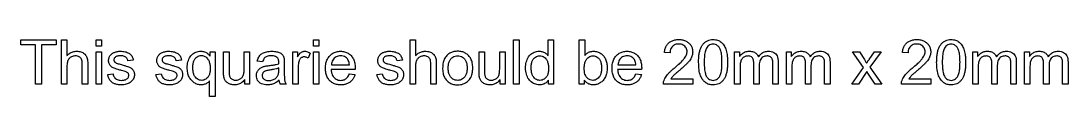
# Model space of a CAD drawing. Extents: x 23 to 811, y 43 to 575.
# Drawn here: x 56.3 to 218.3, y 50.7 to 59.5 of the extents above; entities that cross this region are included whole.
import ezdxf

# ---------------------------------------------------------------- set-up
doc = ezdxf.new("R2010")
doc.units = 0
doc.layers.add('Layer_1', color=7, linetype='CONTINUOUS')

msp = doc.modelspace()

# ---------------------------------------------------------------- linework, layer by layer
at = {"layer": 'Layer_1', "color": 7}
for points in [[(58.591443, 52.614064), (58.591443, 58.675), (56.32738, 58.675), (56.32738, 59.485936), (61.774255, 59.485936), (61.774255, 58.675), (59.500818, 58.675), (59.500818, 52.614064), (58.591443, 52.614064)], [(62.603943, 52.614064), (62.603943, 59.485936), (63.447693, 59.485936), (63.447693, 57.020312)], [(67.95238, 58.515624), (67.95238, 59.485936), (68.79613, 59.485936), (68.79613, 58.515624), (67.95238, 58.515624)], [(101.58988, 58.515624), (101.58988, 59.485936), (102.433632, 59.485936), (102.433632, 58.515624), (101.58988, 58.515624)], [(116.528944, 52.614064), (116.528944, 59.485936), (117.372696, 59.485936), (117.372696, 57.020312)], [(132.54144, 52.614064), (132.54144, 59.485936), (133.385192, 59.485936), (133.385192, 52.614064), (132.54144, 52.614064)], [(137.871128, 57.020312), (137.871128, 59.485936), (138.710192, 59.485936), (138.710192, 52.614064), (137.927384, 52.614064)], [(143.482064, 52.614064), (142.699256, 52.614064), (142.699256, 59.485936), (143.543008, 59.485936), (143.543008, 57.034376)], [(67.95238, 52.614064), (67.95238, 57.592184), (68.79613, 57.592184), (68.79613, 52.614064), (67.95238, 52.614064)], [(85.605504, 56.92656), (85.605504, 57.592184), (86.36488, 57.592184), (86.36488, 50.706248), (85.521128, 50.706248)], [(87.672656, 54.507808), (87.672656, 57.592184), (88.5164, 57.592184), (88.5164, 54.831248)], [(90.864872, 54.925), (90.864872, 57.592184), (91.708624, 57.592184), (91.708624, 52.614064), (90.953944, 52.614064)], [(98.369568, 52.614064), (98.369568, 57.592184), (99.128944, 57.592184), (99.128944, 56.837496)], [(101.074256, 57.432808), (100.783632, 56.65)], [(101.58988, 52.614064), (101.58988, 57.592184), (102.433632, 57.592184), (102.433632, 52.614064), (101.58988, 52.614064)], [(127.197736, 54.507808), (127.197736, 57.592184), (128.04148, 57.592184), (128.04148, 54.831248)], [(130.389952, 54.925), (130.389952, 57.592184), (131.233704, 57.592184), (131.233704, 52.614064), (130.478944, 52.614064)], [(156.73832, 57.437496), (155.871128, 57.52656)], [(166.74144, 52.614064), (166.74144, 57.592184), (167.496128, 57.592184), (167.496128, 56.893744)], [(174.747696, 52.614064), (174.747696, 57.592184), (175.502384, 57.592184), (175.502384, 56.893744)], [(184.853944, 52.614064), (186.672696, 55.20156), (184.98988, 57.592184), (186.044568, 57.592184), (186.808632, 56.425)], [(187.535192, 56.415624), (188.374256, 57.592184), (189.382064, 57.592184), (187.661752, 55.248432), (189.51332, 52.614064), (188.477384, 52.614064), (187.455504, 54.160936), (187.183632, 54.57812), (185.875816, 52.614064), (184.853944, 52.614064)], [(193.56332, 57.437496), (192.696128, 57.52656)], [(203.56644, 52.614064), (203.56644, 57.592184), (204.321128, 57.592184), (204.321128, 56.893744)], [(211.572696, 52.614064), (211.572696, 57.592184), (212.327384, 57.592184), (212.327384, 56.893744)], [(63.447693, 55.337496), (63.447693, 52.614064), (62.603943, 52.614064)], [(66.65863, 55.768744), (66.65863, 52.614064), (65.81488, 52.614064), (65.81488, 55.768744)], [(73.694568, 56.307808), (72.869568, 56.195312)], [(81.157064, 56.307808), (80.332064, 56.195312)], [(82.919568, 55.117184), (82.919568, 55.117184)], [(93.71968, 56.059376), (92.89468, 56.171872)], [(96.213312, 54.80312), (96.213312, 55.112496)], [(97.066528, 55.825), (97.066528, 54.7)], [(99.21332, 55.220312), (99.21332, 52.614064), (98.369568, 52.614064)], [(104.360192, 55.581248), (107.13988, 55.581248)], [(104.360192, 55.581248), (104.360192, 55.581248)], [(115.33832, 56.307808), (114.51332, 56.195312)], [(117.372696, 55.337496), (117.372696, 52.614064), (116.528944, 52.614064)], [(120.583632, 55.768744), (120.583632, 52.614064), (119.73988, 52.614064), (119.73988, 55.768744)], [(121.558632, 55.10312), (121.558632, 55.10312)], [(122.425816, 55.10312), (122.425816, 55.10312)], [(135.260192, 55.098432), (135.260192, 55.098432)], [(143.472704, 55.140624), (143.472704, 55.140624)], [(148.685192, 55.581248), (151.46488, 55.581248)], [(148.685192, 55.581248), (148.685192, 55.581248)], [(161.16332, 56.00312), (161.16332, 56.00312)], [(162.030504, 56.00312), (162.030504, 56.00312)], [(167.585192, 55.196872), (167.585192, 52.614064), (166.74144, 52.614064)], [(170.543008, 55.506248), (170.543008, 52.614064), (169.699256, 52.614064), (169.699256, 55.848432)], [(173.486752, 56.031248), (173.486752, 52.614064), (172.647696, 52.614064), (172.647696, 55.75)], [(175.59144, 55.196872), (175.59144, 52.614064), (174.747696, 52.614064)], [(178.549256, 55.506248), (178.549256, 52.614064), (177.705504, 52.614064), (177.705504, 55.848432)], [(181.493008, 56.031248), (181.493008, 52.614064), (180.653944, 52.614064), (180.653944, 55.75)], [(197.98832, 56.00312), (197.98832, 56.00312)], [(198.855504, 56.00312), (198.855504, 56.00312)], [(204.410192, 55.196872), (204.410192, 52.614064), (203.56644, 52.614064)], [(207.368008, 55.506248), (207.368008, 52.614064), (206.524256, 52.614064), (206.524256, 55.848432)], [(210.311752, 56.031248), (210.311752, 52.614064), (209.472696, 52.614064), (209.472696, 55.75)], [(212.41644, 55.196872), (212.41644, 52.614064), (211.572696, 52.614064)], [(215.374256, 55.506248), (215.374256, 52.614064), (214.530504, 52.614064), (214.530504, 55.848432)], [(218.318008, 56.031248), (218.318008, 52.614064), (217.478944, 52.614064), (217.478944, 55.75)], [(69.747693, 54.1), (70.582068, 54.231248)], [(69.747693, 54.1), (69.747693, 54.1)], [(77.210193, 54.1), (78.044568, 54.231248)], [(77.210193, 54.1), (77.210193, 54.1)], [(108.025704, 54.887496), (104.313208, 54.887496)], [(107.130392, 54.217184), (107.130504, 54.217184)], [(107.130504, 54.217184), (108.002384, 54.109376)], [(111.39144, 54.1), (112.225816, 54.231248)], [(111.39144, 54.1), (111.39144, 54.1)], [(152.350704, 54.887496), (148.638208, 54.887496)], [(151.455392, 54.217184), (151.455504, 54.217184)], [(151.455504, 54.217184), (152.327384, 54.109376)], [(85.521128, 50.706248), (85.521128, 53.143744)], [(90.953944, 52.614064), (90.953944, 53.345312)], [(96.283728, 53.22812), (96.283632, 53.22812)], [(97.333728, 52.614064), (96.45248, 52.614064)], [(130.478944, 52.614064), (130.478944, 53.345312)], [(137.927384, 52.614064), (137.927384, 53.242184)], [(143.482064, 53.237496), (143.482064, 52.614064)], [(160.253944, 53.425), (160.253944, 52.614064), (155.711752, 52.614064)], [(156.883632, 53.425), (160.253944, 53.425)], [(197.078944, 53.425), (197.078944, 52.614064), (192.536752, 52.614064)], [(193.708632, 53.425), (197.078944, 53.425)]]:
    msp.add_lwpolyline(points, dxfattribs=at)
for points, knots in [([(155.711752, 52.614064), (155.71213, 52.681027), (155.712881, 52.814093), (155.746982, 53.011389), (155.821436, 53.245159), (155.945898, 53.516669), (156.133065, 53.822837), (156.371585, 54.13105), (156.672458, 54.450942), (157.04184, 54.797598), (157.544851, 55.217414), (158.097188, 55.679375), (158.606546, 56.162106), (158.971067, 56.572099), (159.204939, 56.940732), (159.344458, 57.28468), (159.391414, 57.621854), (159.352935, 57.941404), (159.228868, 58.234957), (159.026209, 58.482799), (158.761102, 58.677647), (158.43685, 58.793971), (158.077263, 58.827226), (157.712473, 58.792882), (157.373984, 58.669443), (157.095843, 58.460852), (156.887267, 58.178136), (156.760308, 57.826442), (156.74592, 57.57193), (156.73832, 57.437496)], [0, 0, 0, 0, 0.200629, 0.398684, 0.597703, 0.935363, 1.291898, 1.672082, 2.102361, 2.608053, 3.19086, 4.067617, 4.767677, 5.294951, 5.708788, 6.07164, 6.399836, 6.719254, 7.025569, 7.343003, 7.668509, 8.000709, 8.36289, 8.744231, 9.091331, 9.429867, 9.772067, 10.131432, 10.533758, 10.533758, 10.533758, 10.533758]), ([(155.871128, 57.52656), (155.899339, 57.727492), (155.952731, 58.107768), (156.18248, 58.620576), (156.525377, 59.025205), (156.972657, 59.31451), (157.510873, 59.483028), (158.104063, 59.531038), (158.69928, 59.480718), (159.242255, 59.298097), (159.679267, 58.986748), (160.006044, 58.588017), (160.205931, 58.116261), (160.255696, 57.686517), (160.232156, 57.331307), (160.174784, 57.05857), (160.079349, 56.786537), (159.938478, 56.512141), (159.74888, 56.23209), (159.501186, 55.930894), (159.168259, 55.591946), (158.732873, 55.190009), (158.39889, 54.904291), (158.21488, 54.746872)], [0, 0, 0, 0, 0.606394, 1.147636, 1.660618, 2.176624, 2.723861, 3.335335, 3.951891, 4.504859, 5.032035, 5.540426, 6.032624, 6.548074, 6.822159, 7.098261, 7.381414, 7.684575, 8.020862, 8.394147, 8.852925, 9.444967, 10.171384, 10.171384, 10.171384, 10.171384]), ([(161.16332, 56.00312), (161.167895, 56.256588), (161.176436, 56.729875), (161.257329, 57.388002), (161.393655, 57.947352), (161.589606, 58.416528), (161.839755, 58.807087), (162.146402, 59.122249), (162.513906, 59.353664), (162.941682, 59.488244), (163.36427, 59.524198), (163.75126, 59.499287), (164.079614, 59.425681), (164.376996, 59.300658), (164.642242, 59.127952), (164.875196, 58.910505), (165.073535, 58.648087), (165.241341, 58.344541), (165.382696, 58.001376), (165.502328, 57.610578), (165.58786, 57.151269), (165.635266, 56.607738), (165.650859, 55.963127), (165.629807, 55.280899), (165.551633, 54.626006), (165.41622, 54.06802), (165.221904, 53.598698), (164.972428, 53.207409), (164.666148, 52.89093), (164.298077, 52.658039), (163.868482, 52.522834), (163.355907, 52.478931), (162.798413, 52.54266), (162.241833, 52.783734), (161.976655, 53.066742), (161.843008, 53.209376)], [0, 0, 0, 0, 0.760145, 1.419374, 1.984979, 2.482065, 2.937771, 3.368491, 3.790834, 4.2269, 4.700639, 5.055146, 5.386991, 5.705241, 6.017715, 6.33169, 6.656392, 7.000343, 7.369453, 7.767996, 8.224342, 8.768199, 9.403067, 10.157998, 10.814028, 11.378303, 11.875121, 12.331056, 12.762518, 13.185995, 13.623787, 14.100138, 14.720318, 15.292272, 15.873435, 15.873435, 15.873435, 15.873435]), ([(162.030504, 56.00312), (162.037141, 55.668548), (162.048821, 55.079773), (162.161804, 54.314626), (162.379284, 53.769742), (162.686658, 53.434196), (163.027674, 53.23077), (163.403954, 53.170596), (163.780381, 53.230969), (164.121458, 53.435377), (164.428346, 53.772161), (164.646259, 54.317257), (164.756711, 55.081594), (164.789123, 56.004674), (164.756742, 56.928306), (164.646594, 57.69419), (164.428807, 58.239261), (164.119595, 58.573931), (163.775118, 58.776358), (163.398101, 58.83392), (163.032652, 58.782263), (162.700535, 58.610273), (162.546262, 58.42124), (162.46644, 58.323432)], [0, 0, 0, 0, 1.00331, 1.765612, 2.311179, 2.73291, 3.108406, 3.480578, 3.852787, 4.228672, 4.65137, 5.19765, 5.959183, 6.960151, 7.9658, 8.728872, 9.273724, 9.695206, 10.073033, 10.450292, 10.815868, 11.166054, 11.541508, 11.541508, 11.541508, 11.541508]), ([(162.46644, 58.323432), (162.376898, 58.147474), (162.167733, 57.736446), (162.05515, 56.93719), (162.039375, 56.339314), (162.030504, 56.00312)], [0, 0, 0, 0, 0.58907, 1.37604, 2.387094, 2.387094, 2.387094, 2.387094]), ([(192.536752, 52.614064), (192.53713, 52.681027), (192.537881, 52.814093), (192.571982, 53.011389), (192.646436, 53.245159), (192.770898, 53.516669), (192.958065, 53.822837), (193.196585, 54.13105), (193.497458, 54.450942), (193.86684, 54.797598), (194.369851, 55.217414), (194.922188, 55.679375), (195.431546, 56.162106), (195.796067, 56.572099), (196.029939, 56.940732), (196.169458, 57.28468), (196.216414, 57.621854), (196.177935, 57.941404), (196.053868, 58.234957), (195.851209, 58.482799), (195.586102, 58.677647), (195.26185, 58.793971), (194.902263, 58.827226), (194.537473, 58.792882), (194.198984, 58.669443), (193.920843, 58.460852), (193.712267, 58.178136), (193.585308, 57.826442), (193.57092, 57.57193), (193.56332, 57.437496)], [0, 0, 0, 0, 0.200629, 0.398684, 0.597703, 0.935363, 1.291898, 1.672082, 2.102361, 2.608053, 3.19086, 4.067617, 4.767677, 5.294951, 5.708788, 6.07164, 6.399836, 6.719254, 7.025569, 7.343003, 7.668509, 8.000709, 8.36289, 8.744231, 9.091331, 9.429867, 9.772067, 10.131432, 10.533758, 10.533758, 10.533758, 10.533758]), ([(192.696128, 57.52656), (192.724339, 57.727492), (192.777731, 58.107768), (193.00748, 58.620576), (193.350377, 59.025205), (193.797657, 59.31451), (194.335873, 59.483028), (194.929063, 59.531038), (195.52428, 59.480718), (196.067255, 59.298097), (196.504267, 58.986748), (196.831044, 58.588017), (197.030931, 58.116261), (197.080696, 57.686517), (197.057156, 57.331307), (196.999784, 57.05857), (196.904349, 56.786537), (196.763478, 56.512141), (196.57388, 56.23209), (196.326186, 55.930894), (195.993259, 55.591946), (195.557873, 55.190009), (195.22389, 54.904291), (195.03988, 54.746872)], [0, 0, 0, 0, 0.606394, 1.147636, 1.660618, 2.176624, 2.723861, 3.335335, 3.951891, 4.504859, 5.032035, 5.540426, 6.032624, 6.548074, 6.822159, 7.098261, 7.381414, 7.684575, 8.020862, 8.394147, 8.852925, 9.444967, 10.171384, 10.171384, 10.171384, 10.171384]), ([(197.98832, 56.00312), (197.992895, 56.256588), (198.001436, 56.729875), (198.082329, 57.388002), (198.218655, 57.947352), (198.414606, 58.416528), (198.664755, 58.807087), (198.971402, 59.122249), (199.338906, 59.353664), (199.766682, 59.488244), (200.18927, 59.524198), (200.57626, 59.499287), (200.904614, 59.425681), (201.201996, 59.300658), (201.467242, 59.127952), (201.700196, 58.910505), (201.898535, 58.648087), (202.066341, 58.344541), (202.207696, 58.001376), (202.327328, 57.610578), (202.41286, 57.151269), (202.460266, 56.607738), (202.475859, 55.963127), (202.454807, 55.280899), (202.376633, 54.626006), (202.24122, 54.06802), (202.046904, 53.598698), (201.797428, 53.207409), (201.491148, 52.89093), (201.123077, 52.658039), (200.693482, 52.522834), (200.180907, 52.478931), (199.623413, 52.54266), (199.066833, 52.783734), (198.801655, 53.066742), (198.668008, 53.209376)], [0, 0, 0, 0, 0.760145, 1.419374, 1.984979, 2.482065, 2.937771, 3.368491, 3.790834, 4.2269, 4.700639, 5.055146, 5.386991, 5.705241, 6.017715, 6.33169, 6.656392, 7.000343, 7.369453, 7.767996, 8.224342, 8.768199, 9.403067, 10.157998, 10.814028, 11.378303, 11.875121, 12.331056, 12.762518, 13.185995, 13.623787, 14.100138, 14.720318, 15.292272, 15.873435, 15.873435, 15.873435, 15.873435]), ([(198.855504, 56.00312), (198.862141, 55.668548), (198.873821, 55.079773), (198.986804, 54.314626), (199.204284, 53.769742), (199.511658, 53.434196), (199.852674, 53.23077), (200.228954, 53.170596), (200.605381, 53.230969), (200.946458, 53.435377), (201.253346, 53.772161), (201.471259, 54.317257), (201.581711, 55.081594), (201.614123, 56.004674), (201.581742, 56.928306), (201.471594, 57.69419), (201.253807, 58.239261), (200.944595, 58.573931), (200.600118, 58.776358), (200.223101, 58.83392), (199.857652, 58.782263), (199.525535, 58.610273), (199.371262, 58.42124), (199.29144, 58.323432)], [0, 0, 0, 0, 1.00331, 1.765612, 2.311179, 2.73291, 3.108406, 3.480578, 3.852787, 4.228672, 4.65137, 5.19765, 5.959183, 6.960151, 7.9658, 8.728872, 9.273724, 9.695206, 10.073033, 10.450292, 10.815868, 11.166054, 11.541508, 11.541508, 11.541508, 11.541508]), ([(199.29144, 58.323432), (199.201898, 58.147474), (198.992733, 57.736446), (198.88015, 56.93719), (198.864375, 56.339314), (198.855504, 56.00312)], [0, 0, 0, 0, 0.58907, 1.37604, 2.387094, 2.387094, 2.387094, 2.387094]), ([(63.447693, 57.020312), (63.58309, 57.156745), (63.847776, 57.423454), (64.373962, 57.65827), (64.865973, 57.718033), (65.283771, 57.690123), (65.608994, 57.618592), (65.898639, 57.497684), (66.147808, 57.334474), (66.348036, 57.129394), (66.498231, 56.878987), (66.594116, 56.569889), (66.649938, 56.194073), (66.655567, 55.918628), (66.65863, 55.768744)], [0, 0, 0, 0, 0.572576, 1.119318, 1.690033, 2.043466, 2.371914, 2.68436, 2.979984, 3.259548, 3.536979, 3.847527, 4.223991, 4.673377, 4.673377, 4.673377, 4.673377]), ([(65.81488, 55.768744), (65.810193, 55.897211), (65.801603, 56.132629), (65.712957, 56.45182), (65.555566, 56.697352), (65.335027, 56.864455), (65.065088, 56.96082), (64.786369, 56.98617), (64.519214, 56.964286), (64.280197, 56.897763), (64.05681, 56.790376), (63.857022, 56.647574), (63.695708, 56.467813), (63.576565, 56.251737), (63.500131, 55.991957), (63.454805, 55.682858), (63.450185, 55.458511), (63.447693, 55.337496)], [0, 0, 0, 0, 0.3848, 0.70515, 0.98142, 1.243993, 1.519864, 1.830632, 2.076638, 2.320572, 2.570406, 2.816839, 3.052547, 3.288841, 3.550766, 3.860583, 4.223419, 4.223419, 4.223419, 4.223419]), ([(70.582068, 54.231248), (70.601961, 54.126951), (70.639884, 53.928124), (70.774864, 53.662587), (70.966629, 53.450144), (71.219353, 53.297916), (71.528243, 53.210954), (71.870519, 53.187473), (72.207612, 53.208803), (72.504989, 53.282722), (72.733533, 53.417112), (72.893971, 53.587195), (72.994459, 53.779963), (73.024055, 53.97847), (72.998723, 54.165519), (72.909541, 54.324549), (72.76971, 54.44753), (72.559536, 54.535888), (72.270707, 54.628403), (71.852698, 54.736705), (71.387566, 54.85725), (70.957586, 54.990729), (70.635412, 55.111583), (70.396795, 55.248233), (70.211281, 55.408427), (70.067522, 55.597674), (69.963987, 55.807863), (69.901257, 56.034485), (69.882335, 56.263483), (69.899092, 56.485826), (69.950294, 56.694323), (70.03576, 56.889154), (70.149662, 57.067717), (70.289554, 57.226701), (70.442632, 57.353793), (70.607438, 57.457275), (70.78847, 57.5379), (70.99635, 57.608732), (71.225642, 57.664359), (71.469847, 57.697743), (71.761481, 57.709324), (72.08733, 57.693388), (72.433123, 57.638642), (72.743944, 57.545971), (73.014242, 57.422361), (73.238073, 57.269727), (73.412557, 57.083507), (73.540148, 56.860008), (73.637675, 56.599497), (73.674898, 56.408654), (73.694568, 56.307808)], [0, 0, 0, 0, 0.317262, 0.604815, 0.881138, 1.165415, 1.477607, 1.834833, 2.189973, 2.488103, 2.745137, 2.973779, 3.181317, 3.387087, 3.566309, 3.73765, 3.922468, 4.113739, 4.416629, 4.833186, 5.40835, 5.858048, 6.18374, 6.438413, 6.678738, 6.913956, 7.146533, 7.377585, 7.615197, 7.832261, 8.043912, 8.256062, 8.467652, 8.676889, 8.888784, 9.062274, 9.25909, 9.481777, 9.720467, 9.965747, 10.219902, 10.595108, 10.942658, 11.267674, 11.565109, 11.831039, 12.075372, 12.323563, 12.598245, 12.906043, 12.906043, 12.906043, 12.906043]), ([(72.869568, 56.195312), (72.85325, 56.275815), (72.82179, 56.431019), (72.708141, 56.638151), (72.547672, 56.806446), (72.335076, 56.928818), (72.073412, 56.998595), (71.766332, 57.017376), (71.453165, 57.000108), (71.168721, 56.942856), (70.955673, 56.834428), (70.812254, 56.694457), (70.722338, 56.538328), (70.698166, 56.388842), (70.711227, 56.262856), (70.746551, 56.161689), (70.806374, 56.068388), (70.8893, 55.981717), (71.000055, 55.907312), (71.128272, 55.844809), (71.30569, 55.793113), (71.553816, 55.720637), (71.756409, 55.665378), (71.875818, 55.632808)], [0, 0, 0, 0, 0.245257, 0.472837, 0.69809, 0.935029, 1.198912, 1.50324, 1.854413, 2.138298, 2.367311, 2.560671, 2.732012, 2.898893, 3.005242, 3.109509, 3.217164, 3.335411, 3.466744, 3.615365, 3.761466, 4.02009, 4.391333, 4.391333, 4.391333, 4.391333]), ([(78.044568, 54.231248), (78.064461, 54.126951), (78.102384, 53.928124), (78.237364, 53.662587), (78.429129, 53.450144), (78.681853, 53.297916), (78.990743, 53.210954), (79.333019, 53.187473), (79.670111, 53.208802), (79.967487, 53.282723), (80.19603, 53.417112), (80.356469, 53.587196), (80.456958, 53.779962), (80.486561, 53.978469), (80.461224, 54.165519), (80.372043, 54.324549), (80.23221, 54.44753), (80.022035, 54.535887), (79.733207, 54.628403), (79.315198, 54.736705), (78.850066, 54.85725), (78.420086, 54.990729), (78.097912, 55.111583), (77.859295, 55.248233), (77.673781, 55.408427), (77.530022, 55.597674), (77.426487, 55.807863), (77.363757, 56.034485), (77.344835, 56.263483), (77.361592, 56.485826), (77.412794, 56.694323), (77.49826, 56.889154), (77.612162, 57.067717), (77.752054, 57.226701), (77.905132, 57.353793), (78.069938, 57.457275), (78.25097, 57.5379), (78.45885, 57.608732), (78.688142, 57.664359), (78.932347, 57.697743), (79.223981, 57.709324), (79.549829, 57.693388), (79.895622, 57.638642), (80.206444, 57.54597), (80.476742, 57.422362), (80.700573, 57.269728), (80.875054, 57.083505), (81.002647, 56.860009), (81.100173, 56.599497), (81.137395, 56.408654), (81.157064, 56.307808)], [0, 0, 0, 0, 0.317262, 0.604815, 0.881138, 1.165415, 1.477607, 1.834833, 2.189972, 2.488101, 2.745135, 2.973777, 3.181315, 3.387087, 3.566308, 3.73765, 3.922469, 4.113741, 4.41663, 4.833187, 5.408351, 5.858049, 6.183741, 6.438414, 6.678739, 6.913958, 7.146534, 7.377586, 7.615198, 7.832263, 8.043913, 8.256063, 8.467653, 8.67689, 8.888785, 9.062275, 9.259092, 9.481778, 9.720469, 9.965748, 10.219903, 10.595109, 10.942659, 11.267675, 11.565111, 11.831041, 12.075371, 12.323563, 12.598244, 12.906043, 12.906043, 12.906043, 12.906043]), ([(80.332064, 56.195312), (80.315743, 56.275815), (80.284277, 56.431017), (80.170636, 56.638149), (80.010173, 56.806448), (79.797576, 56.928817), (79.535913, 56.998596), (79.228832, 57.017376), (78.915665, 57.000108), (78.631221, 56.942856), (78.418173, 56.834428), (78.274754, 56.694457), (78.184838, 56.538328), (78.160666, 56.388842), (78.173727, 56.262856), (78.209051, 56.161689), (78.268874, 56.068388), (78.3518, 55.981717), (78.462555, 55.907312), (78.590772, 55.844809), (78.76819, 55.793113), (79.016316, 55.720637), (79.218909, 55.665378), (79.338318, 55.632808)], [0, 0, 0, 0, 0.245259, 0.472836, 0.698084, 0.935024, 1.198907, 1.503236, 1.854408, 2.138294, 2.367307, 2.560667, 2.732008, 2.898888, 3.005238, 3.109505, 3.21716, 3.335407, 3.46674, 3.615361, 3.761462, 4.020086, 4.391329, 4.391329, 4.391329, 4.391329]), ([(85.521128, 53.143744), (85.473544, 53.08387), (85.376252, 52.961449), (85.18742, 52.808825), (84.97144, 52.678052), (84.732801, 52.57643), (84.478595, 52.514496), (84.11573, 52.48853), (83.648942, 52.551599), (83.119672, 52.800616), (82.663847, 53.201053), (82.301535, 53.738647), (82.091247, 54.410059), (82.038771, 55.055709), (82.069742, 55.625053), (82.156057, 56.078132), (82.298951, 56.492827), (82.496291, 56.860991), (82.751894, 57.169641), (83.059461, 57.407504), (83.401765, 57.578748), (83.77008, 57.68295), (84.216798, 57.721688), (84.723779, 57.653263), (85.245256, 57.380689), (85.482816, 57.081221), (85.605504, 56.92656)], [0, 0, 0, 0, 0.228847, 0.467915, 0.723329, 0.984755, 1.242835, 1.504297, 2.073046, 2.633702, 3.234252, 3.872589, 4.553717, 5.320564, 5.804236, 6.260981, 6.699547, 7.115361, 7.507473, 7.892491, 8.273204, 8.649123, 9.033714, 9.612083, 10.161532, 10.748374, 10.748374, 10.748374, 10.748374]), ([(82.919568, 55.117184), (82.926665, 54.920626), (82.939774, 54.55756), (83.070428, 54.060722), (83.298103, 53.674936), (83.589857, 53.400438), (83.925545, 53.22936), (84.283364, 53.178699), (84.636199, 53.227571), (84.958587, 53.390388), (85.240172, 53.651304), (85.461038, 54.021326), (85.583541, 54.50074), (85.617845, 55.055159), (85.581923, 55.621489), (85.452751, 56.136277), (85.220866, 56.536718), (84.927666, 56.822575), (84.593073, 57.002723), (84.23416, 57.056306), (83.880323, 57.006337), (83.556322, 56.840341), (83.275652, 56.572008), (83.060028, 56.187614), (82.938361, 55.686808), (82.926204, 55.318315), (82.919568, 55.117184)], [0, 0, 0, 0, 0.588945, 1.087853, 1.523523, 1.915065, 2.274581, 2.635844, 2.982289, 3.327138, 3.702196, 4.12, 4.601091, 5.171741, 5.781257, 6.298106, 6.748984, 7.150671, 7.512686, 7.869927, 8.220908, 8.567847, 8.944361, 9.370057, 9.871647, 10.474446, 10.474446, 10.474446, 10.474446]), ([(92.89468, 56.171872), (92.921844, 56.283035), (92.973632, 56.494961), (93.098424, 56.783831), (93.255987, 57.032395), (93.460714, 57.239564), (93.714996, 57.407568), (94.016426, 57.539536), (94.359154, 57.635762), (94.738478, 57.693249), (95.135803, 57.710111), (95.52229, 57.695436), (95.870488, 57.64857), (96.166291, 57.565598), (96.410988, 57.456397), (96.61102, 57.331682), (96.766188, 57.183763), (96.881279, 57.01202), (96.968221, 56.81775), (97.027674, 56.618288), (97.052142, 56.39566), (97.064685, 56.135957), (97.065863, 55.937179), (97.066528, 55.825)], [0, 0, 0, 0, 0.342801, 0.653533, 0.939506, 1.220881, 1.520335, 1.848368, 2.204216, 2.58531, 2.996713, 3.395499, 3.744412, 4.048249, 4.31367, 4.54598, 4.752067, 4.951644, 5.162104, 5.388856, 5.572651, 5.832405, 6.16889, 6.16889, 6.16889, 6.16889]), ([(96.21332, 55.773432), (96.214235, 55.807285), (96.215812, 55.865615), (96.217503, 55.939053), (96.21955, 56.0823), (96.205016, 56.286447), (96.130629, 56.541651), (95.971118, 56.750462), (95.721613, 56.896861), (95.391526, 56.990574), (95.027446, 57.013577), (94.67534, 56.994665), (94.3752, 56.929836), (94.132106, 56.81089), (93.94967, 56.619366), (93.809436, 56.364866), (93.751229, 56.166757), (93.71968, 56.059376)], [0, 0, 0, 0, 0.101597, 0.175053, 0.220368, 0.531401, 0.786361, 1.005642, 1.302283, 1.636474, 2.027865, 2.390849, 2.691956, 2.943891, 3.189545, 3.472594, 3.807595, 3.807595, 3.807595, 3.807595]), ([(99.128944, 56.837496), (99.189603, 56.943257), (99.298986, 57.133968), (99.475997, 57.371903), (99.651148, 57.536695), (99.831387, 57.63475), (100.015367, 57.692982), (100.23896, 57.712773), (100.499924, 57.682438), (100.794706, 57.590597), (100.978553, 57.486827), (101.074256, 57.432808)], [0, 0, 0, 0, 0.365549, 0.659164, 0.88688, 1.080602, 1.269633, 1.461954, 1.749485, 2.052422, 2.381341, 2.381341, 2.381341, 2.381341]), ([(100.783632, 56.65), (100.715995, 56.686393), (100.585086, 56.75683), (100.374855, 56.818239), (100.174377, 56.839285), (99.986819, 56.821262), (99.817047, 56.764232), (99.6632, 56.670683), (99.529238, 56.544697), (99.422458, 56.386903), (99.335313, 56.168046), (99.27067, 55.892084), (99.221471, 55.562497), (99.216079, 55.336127), (99.21332, 55.220312)], [0, 0, 0, 0, 0.229902, 0.444966, 0.652212, 0.831293, 1.005956, 1.184827, 1.367396, 1.553532, 1.751486, 2.070577, 2.402032, 2.749256, 2.749256, 2.749256, 2.749256]), ([(108.002384, 54.109376), (107.950532, 53.949182), (107.850237, 53.639325), (107.586573, 53.23356), (107.24794, 52.906577), (106.831468, 52.667429), (106.343257, 52.528016), (105.768078, 52.484213), (105.149801, 52.54297), (104.546714, 52.77086), (104.055479, 53.156692), (103.690658, 53.681971), (103.479306, 54.336048), (103.421131, 55.069583), (103.47995, 55.809776), (103.692276, 56.485366), (104.060442, 57.025037), (104.544995, 57.421613), (105.129163, 57.660131), (105.759788, 57.727501), (106.385059, 57.661031), (106.952792, 57.426548), (107.425173, 57.038375), (107.785341, 56.509589), (107.992676, 55.84729), (108.032822, 55.34757), (108.030032, 55.048602), (108.028333, 54.973598), (108.026637, 54.91805), (108.025704, 54.887496)], [0, 0, 0, 0, 0.503341, 0.973594, 1.434787, 1.903799, 2.399178, 2.944941, 3.626916, 4.24627, 4.852083, 5.47259, 6.136678, 6.889262, 7.667585, 8.352417, 8.988641, 9.599525, 10.204815, 10.854196, 11.483742, 12.072807, 12.669876, 13.293086, 13.96458, 14.728239, 14.786575, 14.861592, 14.953298, 14.953298, 14.953298, 14.953298]), ([(107.13988, 55.581248), (107.124109, 55.709965), (107.094881, 55.948508), (106.990945, 56.271304), (106.809786, 56.562511), (106.541433, 56.807897), (106.176416, 56.979181), (105.787559, 57.025632), (105.411342, 56.985097), (105.072922, 56.851256), (104.785536, 56.630802), (104.557891, 56.338819), (104.406423, 55.97946), (104.376045, 55.717796), (104.360192, 55.581248)], [0, 0, 0, 0, 0.388577, 0.720124, 1.007868, 1.408569, 1.793036, 2.198234, 2.567701, 2.918345, 3.275745, 3.641484, 4.017869, 4.428649, 4.428649, 4.428649, 4.428649]), ([(112.225816, 54.231248), (112.245711, 54.126951), (112.283637, 53.928125), (112.418614, 53.662587), (112.610379, 53.450143), (112.863104, 53.297917), (113.171993, 53.210954), (113.51427, 53.187473), (113.851362, 53.208803), (114.148741, 53.282722), (114.377286, 53.417111), (114.537724, 53.587195), (114.638208, 53.779963), (114.667809, 53.97847), (114.642472, 54.165519), (114.553291, 54.324549), (114.413459, 54.447529), (114.203287, 54.535889), (113.914459, 54.628402), (113.49645, 54.736706), (113.031318, 54.857251), (112.601337, 54.990728), (112.279164, 55.111583), (112.040547, 55.248233), (111.855032, 55.408428), (111.711271, 55.597674), (111.607735, 55.807863), (111.545004, 56.034485), (111.526081, 56.263483), (111.542842, 56.485827), (111.594051, 56.69432), (111.679504, 56.889158), (111.793413, 57.067716), (111.933305, 57.2267), (112.086383, 57.353793), (112.251187, 57.457276), (112.43222, 57.537901), (112.640101, 57.608732), (112.869393, 57.664359), (113.113598, 57.697743), (113.405231, 57.709324), (113.73108, 57.693388), (114.076872, 57.638642), (114.387692, 57.54597), (114.657991, 57.422361), (114.881823, 57.269727), (115.056311, 57.083508), (115.183898, 56.860007), (115.281428, 56.599497), (115.31865, 56.408655), (115.33832, 56.307808)], [0, 0, 0, 0, 0.317263, 0.604815, 0.881138, 1.165416, 1.477607, 1.834833, 2.189973, 2.488105, 2.74514, 2.973781, 3.181318, 3.387088, 3.56631, 3.737652, 3.92247, 4.113739, 4.416629, 4.833185, 5.40835, 5.858049, 6.183739, 6.438413, 6.678738, 6.913958, 7.146535, 7.377587, 7.615199, 7.832264, 8.043915, 8.256062, 8.467655, 8.676892, 8.888787, 9.062276, 9.259092, 9.481781, 9.720471, 9.96575, 10.219903, 10.595111, 10.94266, 11.267674, 11.56511, 11.831042, 12.075376, 12.323566, 12.598248, 12.906047, 12.906047, 12.906047, 12.906047]), ([(114.51332, 56.195312), (114.496999, 56.275815), (114.465533, 56.431017), (114.35189, 56.638151), (114.191422, 56.806445), (113.978827, 56.928818), (113.717163, 56.998596), (113.410081, 57.017376), (113.096913, 57.000108), (112.812469, 56.942856), (112.599421, 56.834428), (112.456003, 56.694457), (112.366086, 56.538329), (112.341919, 56.388841), (112.35498, 56.262854), (112.390315, 56.161694), (112.45012, 56.068389), (112.533035, 55.981711), (112.643797, 55.907313), (112.77202, 55.84481), (112.949441, 55.793113), (113.197566, 55.720637), (113.400159, 55.665378), (113.519568, 55.632808)], [0, 0, 0, 0, 0.245259, 0.472837, 0.698089, 0.935026, 1.198909, 1.503241, 1.854414, 2.1383, 2.367312, 2.560672, 2.732013, 2.898892, 3.005242, 3.109511, 3.217159, 3.335397, 3.466736, 3.615365, 3.761467, 4.020089, 4.391333, 4.391333, 4.391333, 4.391333]), ([(117.372696, 57.020312), (117.508092, 57.156745), (117.772777, 57.423454), (118.298963, 57.658271), (118.790973, 57.718033), (119.208772, 57.690123), (119.533995, 57.618592), (119.82364, 57.497685), (120.072808, 57.334474), (120.273036, 57.129394), (120.42323, 56.878986), (120.519116, 56.569889), (120.574937, 56.194073), (120.580568, 55.918628), (120.583632, 55.768744)], [0, 0, 0, 0, 0.572574, 1.119314, 1.690033, 2.043464, 2.371912, 2.684358, 2.979983, 3.259545, 3.536976, 3.847525, 4.223989, 4.673374, 4.673374, 4.673374, 4.673374]), ([(119.73988, 55.768744), (119.735193, 55.897211), (119.726605, 56.132629), (119.637959, 56.45182), (119.480569, 56.697352), (119.26003, 56.864455), (118.99009, 56.96082), (118.71137, 56.98617), (118.444213, 56.964285), (118.205196, 56.897762), (117.981807, 56.790377), (117.78202, 56.647574), (117.620706, 56.467813), (117.501568, 56.251736), (117.425131, 55.991958), (117.379804, 55.682858), (117.375187, 55.458511), (117.372696, 55.337496)], [0, 0, 0, 0, 0.3848, 0.70515, 0.98142, 1.243993, 1.519864, 1.830634, 2.076639, 2.320575, 2.570412, 2.816843, 3.05255, 3.288842, 3.550769, 3.860586, 4.223421, 4.223421, 4.223421, 4.223421]), ([(121.558632, 55.10312), (121.572022, 55.386089), (121.596949, 55.912853), (121.856574, 56.632167), (122.276342, 57.147894), (122.776792, 57.479628), (123.315047, 57.668449), (123.912751, 57.72511), (124.527694, 57.661535), (125.110644, 57.430944), (125.595864, 57.048119), (125.966953, 56.530717), (126.184145, 55.885661), (126.236708, 55.22022), (126.205124, 54.604832), (126.115364, 54.093372), (125.953863, 53.665713), (125.724585, 53.315209), (125.439688, 53.024029), (125.099428, 52.794952), (124.721281, 52.62584), (124.314346, 52.522715), (123.815846, 52.486017), (123.250697, 52.544225), (122.66356, 52.772869), (122.175483, 53.156103), (121.808233, 53.686026), (121.591677, 54.356365), (121.570138, 54.843105), (121.558632, 55.10312)], [0, 0, 0, 0, 0.846507, 1.575821, 2.251388, 2.804061, 3.357548, 3.94515, 4.592185, 5.194824, 5.800021, 6.421739, 7.078238, 7.815395, 8.411307, 8.924292, 9.367032, 9.77261, 10.172031, 10.581142, 10.995667, 11.409117, 11.833642, 12.490227, 13.096207, 13.699167, 14.324363, 15.003017, 15.781319, 15.781319, 15.781319, 15.781319]), ([(122.425816, 55.10312), (122.433133, 54.907522), (122.446658, 54.545955), (122.582683, 54.051346), (122.819182, 53.666618), (123.12963, 53.39358), (123.495308, 53.226998), (123.892142, 53.179076), (124.288669, 53.227232), (124.652674, 53.395088), (124.962833, 53.669584), (125.200201, 54.059188), (125.331751, 54.562555), (125.368432, 55.120724), (125.331506, 55.672961), (125.196845, 56.156453), (124.958504, 56.535221), (124.649702, 56.807254), (124.286693, 56.974309), (123.891372, 57.022443), (123.495451, 56.97471), (123.129868, 56.809091), (122.819221, 56.537425), (122.58256, 56.153793), (122.446629, 55.659859), (122.433125, 55.298631), (122.425816, 55.10312)], [0, 0, 0, 0, 0.585948, 1.083137, 1.520224, 1.921618, 2.305873, 2.707289, 3.106152, 3.489308, 3.891174, 4.331574, 4.837018, 5.436211, 6.004011, 6.490929, 6.925622, 7.327219, 7.709341, 8.105844, 8.507226, 8.89116, 9.291699, 9.72768, 10.22412, 10.80981, 10.80981, 10.80981, 10.80981]), ([(137.927384, 53.242184), (137.81531, 53.094537), (137.596143, 52.805805), (137.09215, 52.548426), (136.595418, 52.484646), (136.148952, 52.524776), (135.776721, 52.636578), (135.43225, 52.820683), (135.12257, 53.069048), (134.861118, 53.380902), (134.653724, 53.747426), (134.501674, 54.161396), (134.411212, 54.617496), (134.383983, 55.095616), (134.409907, 55.573097), (134.492373, 56.027903), (134.628223, 56.448136), (134.818732, 56.824908), (135.07146, 57.142935), (135.378786, 57.391567), (135.725391, 57.572567), (136.103055, 57.6821), (136.461662, 57.713396), (136.782748, 57.691884), (137.054103, 57.628875), (137.300669, 57.522076), (137.520103, 57.381808), (137.715193, 57.216927), (137.819316, 57.085641), (137.871128, 57.020312)], [0, 0, 0, 0, 0.550094, 1.075738, 1.644739, 2.032657, 2.413541, 2.802402, 3.197475, 3.597198, 4.015716, 4.454718, 4.914672, 5.405461, 5.887761, 6.346086, 6.788233, 7.208469, 7.605858, 7.997366, 8.385705, 8.771394, 9.169381, 9.459208, 9.733787, 10.000813, 10.26104, 10.513053, 10.762666, 10.762666, 10.762666, 10.762666]), ([(135.260192, 55.098432), (135.26728, 54.903004), (135.280363, 54.542326), (135.410834, 54.049101), (135.638924, 53.667833), (135.92892, 53.398143), (136.259145, 53.229038), (136.615041, 53.178947), (136.968624, 53.226803), (137.295494, 53.386932), (137.578307, 53.645958), (137.797885, 54.013615), (137.919797, 54.489828), (137.953421, 55.046464), (137.919256, 55.615922), (137.797443, 56.132128), (137.574374, 56.527972), (137.283152, 56.803498), (136.945007, 56.973298), (136.580677, 57.022492), (136.220336, 56.974951), (135.892569, 56.812102), (135.611518, 56.546827), (135.398494, 56.16493), (135.27865, 55.666621), (135.266717, 55.29929), (135.260192, 55.098432)], [0, 0, 0, 0, 0.585568, 1.080715, 1.512594, 1.900335, 2.254611, 2.608028, 2.961873, 3.309553, 3.683049, 4.097504, 4.575372, 5.142887, 5.765258, 6.282197, 6.71994, 7.107936, 7.468508, 7.836423, 8.194512, 8.543214, 8.916291, 9.337302, 9.836229, 10.438212, 10.438212, 10.438212, 10.438212]), ([(143.472704, 55.140624), (143.477, 54.959822), (143.484771, 54.632725), (143.558238, 54.1928), (143.718861, 53.802486), (143.984683, 53.477149), (144.365079, 53.239813), (144.77083, 53.175704), (145.152861, 53.2294), (145.485203, 53.40123), (145.774983, 53.675065), (146.003311, 54.058997), (146.130985, 54.55263), (146.166117, 55.111526), (146.132125, 55.67048), (146.011761, 56.16617), (145.792465, 56.546951), (145.509756, 56.813195), (145.184433, 56.978362), (144.830503, 57.027686), (144.47371, 56.976625), (144.141409, 56.805137), (143.852905, 56.531791), (143.625736, 56.154925), (143.493285, 55.675778), (143.479898, 55.327689), (143.472704, 55.140624)], [0, 0, 0, 0, 0.542346, 0.981183, 1.329423, 1.797571, 2.217477, 2.645521, 3.001625, 3.358347, 3.749132, 4.183906, 4.679804, 5.263557, 5.858341, 6.355047, 6.77957, 7.157091, 7.505082, 7.856542, 8.21265, 8.569372, 8.960155, 9.39092, 9.873294, 10.433679, 10.433679, 10.433679, 10.433679]), ([(143.543008, 57.034376), (143.665212, 57.16772), (143.902374, 57.426502), (144.385871, 57.658947), (144.832497, 57.717206), (145.207068, 57.691248), (145.499992, 57.629197), (145.778143, 57.526474), (146.035549, 57.387521), (146.263947, 57.212227), (146.458727, 57.001843), (146.623002, 56.759688), (146.761545, 56.487836), (146.873157, 56.188258), (146.956129, 55.86639), (147.006135, 55.526959), (147.027004, 55.031804), (146.978509, 54.418013), (146.773145, 53.733413), (146.413614, 53.192071), (145.959067, 52.796083), (145.431985, 52.55028), (144.870281, 52.47684), (144.320889, 52.54988), (143.824235, 52.807342), (143.598473, 53.091155), (143.482064, 53.237496)], [0, 0, 0, 0, 0.538556, 1.045176, 1.570789, 1.872274, 2.16862, 2.465887, 2.758849, 3.042937, 3.325586, 3.615167, 3.918099, 4.238833, 4.572333, 4.913517, 5.265995, 6.057661, 6.749953, 7.386125, 7.980316, 8.537534, 9.105361, 9.656773, 10.178924, 10.734766, 10.734766, 10.734766, 10.734766]), ([(152.327384, 54.109376), (152.275532, 53.949182), (152.175237, 53.639325), (151.911573, 53.23356), (151.57294, 52.906577), (151.156468, 52.667429), (150.668257, 52.528016), (150.093078, 52.484213), (149.474801, 52.54297), (148.871714, 52.77086), (148.380479, 53.156692), (148.015658, 53.681971), (147.804306, 54.336048), (147.746131, 55.069583), (147.80495, 55.809776), (148.017276, 56.485366), (148.385442, 57.025037), (148.869995, 57.421613), (149.454163, 57.660131), (150.084788, 57.727501), (150.710059, 57.661031), (151.277792, 57.426548), (151.750173, 57.038375), (152.110341, 56.509589), (152.317676, 55.84729), (152.357822, 55.34757), (152.355032, 55.048602), (152.353333, 54.973598), (152.351637, 54.91805), (152.350704, 54.887496)], [0, 0, 0, 0, 0.503341, 0.973594, 1.434787, 1.903799, 2.399178, 2.944941, 3.626916, 4.24627, 4.852083, 5.47259, 6.136678, 6.889262, 7.667585, 8.352417, 8.988641, 9.599525, 10.204815, 10.854196, 11.483742, 12.072807, 12.669876, 13.293086, 13.96458, 14.728239, 14.786575, 14.861592, 14.953298, 14.953298, 14.953298, 14.953298]), ([(151.46488, 55.581248), (151.449109, 55.709965), (151.419881, 55.948508), (151.315945, 56.271304), (151.134786, 56.562511), (150.866433, 56.807897), (150.501416, 56.979181), (150.112559, 57.025632), (149.736342, 56.985097), (149.397922, 56.851256), (149.110536, 56.630802), (148.882891, 56.338819), (148.731423, 55.97946), (148.701045, 55.717796), (148.685192, 55.581248)], [0, 0, 0, 0, 0.388577, 0.720124, 1.007868, 1.408569, 1.793036, 2.198234, 2.567701, 2.918345, 3.275745, 3.641484, 4.017869, 4.428649, 4.428649, 4.428649, 4.428649]), ([(167.496128, 56.893744), (167.551384, 56.971852), (167.661773, 57.127895), (167.874907, 57.324801), (168.116954, 57.490152), (168.389779, 57.615346), (168.690116, 57.68971), (169.014616, 57.712372), (169.341634, 57.69025), (169.650508, 57.615692), (169.914711, 57.486505), (170.131391, 57.309472), (170.304679, 57.090665), (170.375615, 56.919835), (170.411752, 56.832808)], [0, 0, 0, 0, 0.286361, 0.572088, 0.864764, 1.162981, 1.467477, 1.787704, 2.135256, 2.447141, 2.73504, 3.009536, 3.280672, 3.562235, 3.562235, 3.562235, 3.562235]), ([(169.699256, 55.848432), (169.695731, 55.963444), (169.689244, 56.175111), (169.62216, 56.463172), (169.508515, 56.695356), (169.330141, 56.864391), (169.090278, 56.957668), (168.835457, 56.980979), (168.586575, 56.960319), (168.363111, 56.896222), (168.15518, 56.792339), (167.969474, 56.64818), (167.820508, 56.459835), (167.708069, 56.228155), (167.634918, 55.941714), (167.591916, 55.592293), (167.587562, 55.336255), (167.585192, 55.196872)], [0, 0, 0, 0, 0.344512, 0.634041, 0.880991, 1.109447, 1.353197, 1.638246, 1.870695, 2.098951, 2.331179, 2.564268, 2.798284, 3.045069, 3.331256, 3.681078, 4.099057, 4.099057, 4.099057, 4.099057]), ([(170.411752, 56.832808), (170.545695, 57.005189), (170.80106, 57.333839), (171.349916, 57.644757), (171.902207, 57.724753), (172.390416, 57.679919), (172.786656, 57.544263), (173.107253, 57.307116), (173.336046, 56.965411), (173.467128, 56.526992), (173.479859, 56.205387), (173.486752, 56.031248)], [0, 0, 0, 0, 0.64992, 1.239089, 1.838638, 2.296637, 2.70019, 3.079828, 3.471111, 3.912652, 4.434063, 4.434063, 4.434063, 4.434063]), ([(172.647696, 55.75), (172.646347, 55.852084), (172.643922, 56.035702), (172.61872, 56.280079), (172.575618, 56.471574), (172.501198, 56.6211), (172.399013, 56.743328), (172.26902, 56.843253), (172.116459, 56.91907), (171.944265, 56.964557), (171.712997, 56.980901), (171.434298, 56.950468), (171.132705, 56.830172), (170.871964, 56.631215), (170.672146, 56.337573), (170.559923, 55.94859), (170.548975, 55.662296), (170.543008, 55.506248)], [0, 0, 0, 0, 0.306123, 0.550625, 0.736253, 0.891501, 1.046843, 1.210142, 1.37995, 1.55468, 1.740707, 2.073187, 2.386257, 2.703526, 3.042965, 3.433146, 3.90062, 3.90062, 3.90062, 3.90062]), ([(175.502384, 56.893744), (175.557639, 56.971852), (175.668027, 57.127894), (175.881157, 57.324802), (176.123202, 57.490152), (176.396028, 57.615346), (176.696364, 57.68971), (177.020865, 57.712372), (177.347884, 57.690249), (177.656758, 57.615693), (177.92096, 57.486504), (178.137639, 57.309472), (178.310929, 57.090665), (178.381869, 56.919835), (178.418008, 56.832808)], [0, 0, 0, 0, 0.28636, 0.572084, 0.864758, 1.162976, 1.467471, 1.787698, 2.135252, 2.447139, 2.735035, 3.009531, 3.280668, 3.562234, 3.562234, 3.562234, 3.562234]), ([(177.705504, 55.848432), (177.701981, 55.963444), (177.695497, 56.175111), (177.62841, 56.463172), (177.514763, 56.695355), (177.336389, 56.864391), (177.096526, 56.957668), (176.841705, 56.980979), (176.592825, 56.960319), (176.369365, 56.896222), (176.161435, 56.792337), (175.975726, 56.648182), (175.826758, 56.459836), (175.714327, 56.228152), (175.641166, 55.941715), (175.598165, 55.592293), (175.59381, 55.336255), (175.59144, 55.196872)], [0, 0, 0, 0, 0.344512, 0.634041, 0.880992, 1.109448, 1.353198, 1.638247, 1.870694, 2.098946, 2.331172, 2.564265, 2.798282, 3.045065, 3.331252, 3.681075, 4.099054, 4.099054, 4.099054, 4.099054]), ([(178.418008, 56.832808), (178.551949, 57.00519), (178.80731, 57.33384), (179.356165, 57.644757), (179.908455, 57.724753), (180.396664, 57.679919), (180.792904, 57.544263), (181.113502, 57.307115), (181.342296, 56.965411), (181.473383, 56.526992), (181.486114, 56.205388), (181.493008, 56.031248)], [0, 0, 0, 0, 0.649916, 1.239083, 1.838632, 2.296631, 2.700184, 3.079822, 3.471107, 3.912649, 4.43406, 4.43406, 4.43406, 4.43406]), ([(180.653944, 55.75), (180.652595, 55.852084), (180.65017, 56.035702), (180.624968, 56.280079), (180.581866, 56.471574), (180.507446, 56.6211), (180.405261, 56.743328), (180.275268, 56.843253), (180.122709, 56.91907), (179.950519, 56.964557), (179.719251, 56.980901), (179.44055, 56.950468), (179.138953, 56.830172), (178.878212, 56.631215), (178.678394, 56.337573), (178.566171, 55.94859), (178.555223, 55.662296), (178.549256, 55.506248)], [0, 0, 0, 0, 0.306123, 0.550625, 0.736253, 0.891501, 1.046843, 1.210142, 1.379948, 1.554674, 1.740699, 2.073185, 2.386257, 2.703527, 3.042965, 3.433147, 3.90062, 3.90062, 3.90062, 3.90062]), ([(204.321128, 56.893744), (204.376384, 56.971852), (204.486773, 57.127895), (204.699907, 57.324801), (204.941954, 57.490152), (205.214779, 57.615346), (205.515116, 57.68971), (205.839616, 57.712372), (206.166634, 57.69025), (206.475508, 57.615692), (206.739711, 57.486505), (206.956391, 57.309472), (207.129679, 57.090665), (207.200615, 56.919835), (207.236752, 56.832808)], [0, 0, 0, 0, 0.286361, 0.572088, 0.864764, 1.162981, 1.467477, 1.787704, 2.135256, 2.447141, 2.73504, 3.009536, 3.280672, 3.562235, 3.562235, 3.562235, 3.562235]), ([(206.524256, 55.848432), (206.520731, 55.963444), (206.514244, 56.175111), (206.44716, 56.463172), (206.333515, 56.695356), (206.155141, 56.864391), (205.915278, 56.957668), (205.660457, 56.980979), (205.411575, 56.960319), (205.188111, 56.896222), (204.98018, 56.792339), (204.794474, 56.64818), (204.645508, 56.459835), (204.533069, 56.228155), (204.459918, 55.941714), (204.416916, 55.592293), (204.412562, 55.336255), (204.410192, 55.196872)], [0, 0, 0, 0, 0.344512, 0.634041, 0.880991, 1.109447, 1.353197, 1.638246, 1.870695, 2.098951, 2.331179, 2.564268, 2.798284, 3.045069, 3.331256, 3.681078, 4.099057, 4.099057, 4.099057, 4.099057]), ([(207.236752, 56.832808), (207.370695, 57.005189), (207.62606, 57.333839), (208.174916, 57.644757), (208.727207, 57.724753), (209.215416, 57.679919), (209.611656, 57.544263), (209.932253, 57.307116), (210.161046, 56.965411), (210.292128, 56.526992), (210.304859, 56.205387), (210.311752, 56.031248)], [0, 0, 0, 0, 0.64992, 1.239089, 1.838638, 2.296637, 2.70019, 3.079828, 3.471111, 3.912652, 4.434063, 4.434063, 4.434063, 4.434063]), ([(209.472696, 55.75), (209.471347, 55.852084), (209.468922, 56.035702), (209.44372, 56.280079), (209.400618, 56.471574), (209.326198, 56.6211), (209.224013, 56.743328), (209.09402, 56.843253), (208.941459, 56.91907), (208.769265, 56.964557), (208.537997, 56.980901), (208.259298, 56.950468), (207.957705, 56.830172), (207.696964, 56.631215), (207.497146, 56.337573), (207.384923, 55.94859), (207.373975, 55.662296), (207.368008, 55.506248)], [0, 0, 0, 0, 0.306123, 0.550625, 0.736253, 0.891501, 1.046843, 1.210142, 1.37995, 1.55468, 1.740707, 2.073187, 2.386257, 2.703526, 3.042965, 3.433146, 3.90062, 3.90062, 3.90062, 3.90062]), ([(212.327384, 56.893744), (212.382639, 56.971852), (212.493027, 57.127894), (212.706157, 57.324802), (212.948202, 57.490152), (213.221028, 57.615346), (213.521364, 57.68971), (213.845865, 57.712372), (214.172884, 57.690249), (214.481758, 57.615693), (214.74596, 57.486504), (214.962639, 57.309472), (215.135929, 57.090665), (215.206869, 56.919835), (215.243008, 56.832808)], [0, 0, 0, 0, 0.28636, 0.572084, 0.864758, 1.162976, 1.467471, 1.787698, 2.135252, 2.447139, 2.735035, 3.009531, 3.280668, 3.562234, 3.562234, 3.562234, 3.562234]), ([(214.530504, 55.848432), (214.526981, 55.963444), (214.520497, 56.175111), (214.45341, 56.463172), (214.339763, 56.695355), (214.161389, 56.864391), (213.921526, 56.957668), (213.666705, 56.980979), (213.417825, 56.960319), (213.194365, 56.896222), (212.986435, 56.792337), (212.800726, 56.648182), (212.651758, 56.459836), (212.539327, 56.228152), (212.466166, 55.941715), (212.423165, 55.592293), (212.41881, 55.336255), (212.41644, 55.196872)], [0, 0, 0, 0, 0.344512, 0.634041, 0.880992, 1.109448, 1.353198, 1.638247, 1.870694, 2.098946, 2.331172, 2.564265, 2.798282, 3.045065, 3.331252, 3.681075, 4.099054, 4.099054, 4.099054, 4.099054]), ([(215.243008, 56.832808), (215.376949, 57.00519), (215.63231, 57.33384), (216.181165, 57.644757), (216.733455, 57.724753), (217.221664, 57.679919), (217.617904, 57.544263), (217.938502, 57.307115), (218.167296, 56.965411), (218.298383, 56.526992), (218.311114, 56.205388), (218.318008, 56.031248)], [0, 0, 0, 0, 0.649916, 1.239083, 1.838632, 2.296631, 2.700184, 3.079822, 3.471107, 3.912649, 4.43406, 4.43406, 4.43406, 4.43406]), ([(217.478944, 55.75), (217.477595, 55.852084), (217.47517, 56.035702), (217.449968, 56.280079), (217.406866, 56.471574), (217.332446, 56.6211), (217.230261, 56.743328), (217.100268, 56.843253), (216.947709, 56.91907), (216.775519, 56.964557), (216.544251, 56.980901), (216.26555, 56.950468), (215.963953, 56.830172), (215.703212, 56.631215), (215.503394, 56.337573), (215.391171, 55.94859), (215.380223, 55.662296), (215.374256, 55.506248)], [0, 0, 0, 0, 0.306123, 0.550625, 0.736253, 0.891501, 1.046843, 1.210142, 1.379948, 1.554674, 1.740699, 2.073185, 2.386257, 2.703527, 3.042965, 3.433147, 3.90062, 3.90062, 3.90062, 3.90062]), ([(71.875818, 55.632808), (72.055086, 55.584119), (72.374743, 55.497302), (72.791597, 55.367443), (73.106686, 55.256585), (73.345116, 55.133258), (73.533706, 54.982886), (73.688137, 54.802339), (73.802771, 54.588621), (73.868932, 54.34212), (73.889904, 54.07514), (73.864392, 53.798829), (73.779543, 53.528927), (73.64209, 53.274552), (73.453287, 53.042952), (73.210856, 52.848314), (72.923801, 52.695088), (72.600473, 52.582769), (72.24679, 52.514964), (71.80267, 52.491974), (71.306422, 52.525169), (70.798826, 52.653195), (70.387701, 52.883088), (70.078811, 53.211258), (69.85567, 53.623611), (69.784914, 53.935784), (69.747693, 54.1)], [0, 0, 0, 0, 0.557214, 0.993581, 1.309866, 1.558135, 1.794959, 2.028871, 2.26631, 2.516138, 2.788931, 3.066064, 3.343321, 3.631692, 3.928692, 4.233606, 4.558015, 4.900226, 5.256765, 5.634526, 6.231782, 6.742737, 7.192783, 7.624337, 8.077751, 8.580994, 8.580994, 8.580994, 8.580994]), ([(79.338318, 55.632808), (79.517586, 55.584119), (79.837242, 55.497302), (80.254095, 55.367443), (80.569185, 55.256585), (80.807616, 55.133258), (80.996206, 54.982885), (81.15064, 54.80234), (81.26527, 54.58862), (81.33143, 54.342119), (81.352405, 54.07514), (81.326891, 53.798829), (81.242045, 53.528926), (81.104587, 53.274554), (80.915786, 53.042952), (80.673356, 52.848314), (80.386302, 52.695087), (80.062972, 52.58277), (79.70929, 52.514964), (79.26517, 52.491974), (78.768922, 52.525169), (78.261326, 52.653195), (77.850201, 52.883088), (77.541311, 53.211258), (77.31817, 53.623611), (77.247414, 53.935784), (77.210193, 54.1)], [0, 0, 0, 0, 0.557213, 0.993579, 1.309865, 1.558134, 1.794959, 2.028873, 2.26631, 2.516138, 2.788931, 3.066064, 3.343321, 3.631694, 3.928692, 4.233605, 4.558012, 4.900227, 5.256765, 5.634526, 6.231782, 6.742737, 7.192783, 7.624337, 8.077751, 8.580993, 8.580993, 8.580993, 8.580993]), ([(96.283632, 53.22812), (96.182424, 53.146019), (95.989398, 52.989434), (95.686834, 52.80006), (95.388019, 52.660142), (95.084976, 52.567918), (94.772483, 52.512948), (94.390252, 52.492966), (93.965032, 52.525186), (93.528734, 52.655351), (93.182787, 52.883296), (92.930729, 53.181695), (92.778106, 53.538202), (92.739889, 53.874545), (92.76078, 54.161585), (92.816594, 54.387787), (92.909938, 54.596326), (93.032131, 54.78429), (93.178723, 54.948679), (93.349485, 55.084279), (93.538275, 55.195843), (93.74188, 55.28819), (93.947706, 55.357653), (94.170147, 55.404476), (94.420398, 55.446193), (94.81397, 55.495929), (95.292038, 55.559048), (95.796629, 55.648786), (96.086595, 55.735524), (96.21332, 55.773432)], [0, 0, 0, 0, 0.390681, 0.745117, 1.067865, 1.377672, 1.692615, 2.017345, 2.523991, 2.965023, 3.368052, 3.749029, 4.120687, 4.514626, 4.752067, 4.981527, 5.209693, 5.434259, 5.651673, 5.867472, 6.085641, 6.307995, 6.537178, 6.735693, 6.989227, 7.298228, 7.925567, 8.436399, 8.832962, 8.832962, 8.832962, 8.832962]), ([(96.213312, 55.112496), (96.094887, 55.070638), (95.82816, 54.976362), (95.365257, 54.876655), (94.918274, 54.806324), (94.543081, 54.748826), (94.296759, 54.694153), (94.108444, 54.634666), (93.965853, 54.558225), (93.85231, 54.465403), (93.76285, 54.353632), (93.697205, 54.228271), (93.657395, 54.091985), (93.643222, 53.926301), (93.666408, 53.737312), (93.755854, 53.541515), (93.90205, 53.375524), (94.104914, 53.247731), (94.363238, 53.175481), (94.656098, 53.155304), (94.961261, 53.176927), (95.255055, 53.248015), (95.520814, 53.366674), (95.75363, 53.525584), (95.943323, 53.724335), (96.081702, 53.944221), (96.164091, 54.195357), (96.206486, 54.480027), (96.210902, 54.689073), (96.213312, 54.80312)], [0, 0, 0, 0, 0.376513, 0.848016, 1.417246, 1.734573, 1.986251, 2.173845, 2.324981, 2.468729, 2.610796, 2.75151, 2.890693, 3.033731, 3.24812, 3.454053, 3.66981, 3.902792, 4.163052, 4.465912, 4.779824, 5.077501, 5.367877, 5.648446, 5.917547, 6.186921, 6.420307, 6.705182, 7.04718, 7.04718, 7.04718, 7.04718]), ([(113.519568, 55.632808), (113.698836, 55.584119), (114.018493, 55.497301), (114.435346, 55.367444), (114.750435, 55.256584), (114.988866, 55.133258), (115.177458, 54.982887), (115.331887, 54.802338), (115.44652, 54.588621), (115.512684, 54.34212), (115.53365, 54.07514), (115.508145, 53.798829), (115.423295, 53.528928), (115.285844, 53.274551), (115.097036, 53.042953), (114.854605, 52.848314), (114.567551, 52.695088), (114.244224, 52.582769), (113.890541, 52.514964), (113.44642, 52.491974), (112.950171, 52.525169), (112.442575, 52.653194), (112.031453, 52.883089), (111.722562, 53.211258), (111.499419, 53.623611), (111.428662, 53.935784), (111.39144, 54.1)], [0, 0, 0, 0, 0.557214, 0.993581, 1.309863, 1.558134, 1.794959, 2.028871, 2.266309, 2.516137, 2.78893, 3.066063, 3.34332, 3.631691, 3.928692, 4.233608, 4.558015, 4.900225, 5.256764, 5.634526, 6.231784, 6.742739, 7.192782, 7.624337, 8.077752, 8.580995, 8.580995, 8.580995, 8.580995]), ([(161.843008, 53.209376), (161.704248, 53.434371), (161.396726, 53.933008), (161.200173, 54.903598), (161.176403, 55.612786), (161.16332, 56.00312)], [0, 0, 0, 0, 0.788026, 1.746438, 2.919703, 2.919703, 2.919703, 2.919703]), ([(186.808632, 56.425), (186.85359, 56.355142), (186.938046, 56.223909), (187.054055, 56.03817), (187.123401, 55.921292), (187.155504, 55.867184)], [0, 0, 0, 0, 0.249225, 0.468181, 0.65692, 0.65692, 0.65692, 0.65692]), ([(187.155504, 55.867184), (187.199967, 55.933434), (187.285733, 56.061225), (187.41214, 56.244178), (187.495275, 56.360008), (187.535192, 56.415624)], [0, 0, 0, 0, 0.239361, 0.461711, 0.667083, 0.667083, 0.667083, 0.667083]), ([(198.668008, 53.209376), (198.529248, 53.434371), (198.221726, 53.933008), (198.025173, 54.903598), (198.001403, 55.612786), (197.98832, 56.00312)], [0, 0, 0, 0, 0.788026, 1.746438, 2.919703, 2.919703, 2.919703, 2.919703]), ([(90.953944, 53.345312), (90.819641, 53.177628), (90.559814, 52.853222), (89.99375, 52.557828), (89.48689, 52.488364), (89.08886, 52.513491), (88.811713, 52.569798), (88.553691, 52.662946), (88.323101, 52.782215), (88.129429, 52.923714), (87.97905, 53.089658), (87.866597, 53.278757), (87.779948, 53.48972), (87.722511, 53.705657), (87.690466, 53.938886), (87.675218, 54.202023), (87.67357, 54.39876), (87.672656, 54.507808)], [0, 0, 0, 0, 0.638717, 1.235684, 1.86201, 2.149861, 2.429789, 2.707303, 2.970207, 3.206302, 3.422944, 3.637139, 3.863041, 4.10529, 4.30527, 4.568331, 4.895465, 4.895465, 4.895465, 4.895465]), ([(88.5164, 54.831248), (88.517151, 54.700297), (88.518471, 54.470195), (88.534086, 54.172964), (88.561297, 53.934038), (88.631959, 53.734366), (88.746802, 53.554509), (88.902, 53.410329), (89.090199, 53.303519), (89.308288, 53.240335), (89.545813, 53.221442), (89.791341, 53.242076), (90.032673, 53.308327), (90.257929, 53.415678), (90.458963, 53.558679), (90.620415, 53.739413), (90.739503, 53.958549), (90.814191, 54.227519), (90.858077, 54.55451), (90.862476, 54.794363), (90.864872, 54.925)], [0, 0, 0, 0, 0.392751, 0.690124, 0.893197, 1.111713, 1.319097, 1.527471, 1.740787, 1.962511, 2.203024, 2.451878, 2.698071, 2.949556, 3.196982, 3.433272, 3.670207, 3.93847, 4.26595, 4.657659, 4.657659, 4.657659, 4.657659]), ([(97.066528, 54.7), (97.067233, 54.470512), (97.068447, 54.075515), (97.084436, 53.579374), (97.108531, 53.241888), (97.16469, 53.005398), (97.235095, 52.804328), (97.300655, 52.677863), (97.333728, 52.614064)], [0, 0, 0, 0, 0.688308, 1.184728, 1.490103, 1.700519, 1.912043, 2.127391, 2.127391, 2.127391, 2.127391]), ([(104.313208, 54.887496), (104.329987, 54.718083), (104.361471, 54.40019), (104.517403, 53.966744), (104.758526, 53.624176), (105.065948, 53.375158), (105.427041, 53.22414), (105.784593, 53.184279), (106.107608, 53.211247), (106.378449, 53.293224), (106.620157, 53.432179), (106.828522, 53.634776), (107.003875, 53.900745), (107.086476, 54.107343), (107.130392, 54.217184)], [0, 0, 0, 0, 0.509338, 0.955744, 1.364727, 1.751092, 2.127174, 2.522862, 2.818372, 3.094651, 3.364886, 3.646689, 3.958708, 4.312916, 4.312916, 4.312916, 4.312916]), ([(130.478944, 53.345312), (130.344641, 53.177628), (130.084814, 52.853222), (129.51875, 52.557828), (129.01189, 52.488364), (128.61386, 52.513491), (128.336713, 52.569798), (128.078691, 52.662946), (127.848101, 52.782215), (127.654428, 52.923714), (127.50405, 53.089658), (127.391596, 53.278757), (127.30495, 53.489721), (127.247505, 53.705655), (127.215487, 53.938887), (127.200286, 54.202024), (127.198646, 54.39876), (127.197736, 54.507808)], [0, 0, 0, 0, 0.638717, 1.235684, 1.86201, 2.149861, 2.429789, 2.707303, 2.970207, 3.206302, 3.422944, 3.637139, 3.863041, 4.10529, 4.305267, 4.568326, 4.895459, 4.895459, 4.895459, 4.895459]), ([(128.04148, 54.831248), (128.042231, 54.700297), (128.043551, 54.470195), (128.059166, 54.172964), (128.086377, 53.934038), (128.157039, 53.734366), (128.271882, 53.554509), (128.42708, 53.410329), (128.615279, 53.303519), (128.833368, 53.240335), (129.070893, 53.221442), (129.316421, 53.242076), (129.557753, 53.308327), (129.783009, 53.415678), (129.984043, 53.558679), (130.145495, 53.739413), (130.264583, 53.958549), (130.339271, 54.227519), (130.383157, 54.55451), (130.387556, 54.794363), (130.389952, 54.925)], [0, 0, 0, 0, 0.392751, 0.690124, 0.893197, 1.111713, 1.319097, 1.527471, 1.740787, 1.962511, 2.203024, 2.451878, 2.698071, 2.949556, 3.196982, 3.433272, 3.670207, 3.93847, 4.26595, 4.657659, 4.657659, 4.657659, 4.657659]), ([(148.638208, 54.887496), (148.654987, 54.718083), (148.686471, 54.40019), (148.842403, 53.966744), (149.083526, 53.624176), (149.390948, 53.375158), (149.752041, 53.22414), (150.109593, 53.184279), (150.432608, 53.211247), (150.703449, 53.293224), (150.945157, 53.432179), (151.153522, 53.634776), (151.328875, 53.900745), (151.411476, 54.107343), (151.455392, 54.217184)], [0, 0, 0, 0, 0.509338, 0.955744, 1.364727, 1.751092, 2.127174, 2.522862, 2.818372, 3.094651, 3.364886, 3.646689, 3.958708, 4.312916, 4.312916, 4.312916, 4.312916]), ([(158.21488, 54.746872), (158.065754, 54.620983), (157.805966, 54.401677), (157.479882, 54.114511), (157.255802, 53.903887), (157.105263, 53.734031), (156.985047, 53.582141), (156.916874, 53.476507), (156.883632, 53.425)], [0, 0, 0, 0, 0.585432, 1.019863, 1.30367, 1.507114, 1.700272, 1.884084, 1.884084, 1.884084, 1.884084]), ([(195.03988, 54.746872), (194.890754, 54.620983), (194.630966, 54.401677), (194.304882, 54.114511), (194.080802, 53.903887), (193.930263, 53.734031), (193.810047, 53.582141), (193.741874, 53.476507), (193.708632, 53.425)], [0, 0, 0, 0, 0.585432, 1.019863, 1.30367, 1.507114, 1.700272, 1.884084, 1.884084, 1.884084, 1.884084]), ([(96.45248, 52.614064), (96.425169, 52.67508), (96.368917, 52.800754), (96.313563, 53.007783), (96.293896, 53.153024), (96.283728, 53.22812)], [0, 0, 0, 0, 0.20032, 0.412593, 0.639847, 0.639847, 0.639847, 0.639847])]:
    msp.add_open_spline(points, degree=3, knots=knots, dxfattribs=at)

doc.saveas('drawing.dxf')
